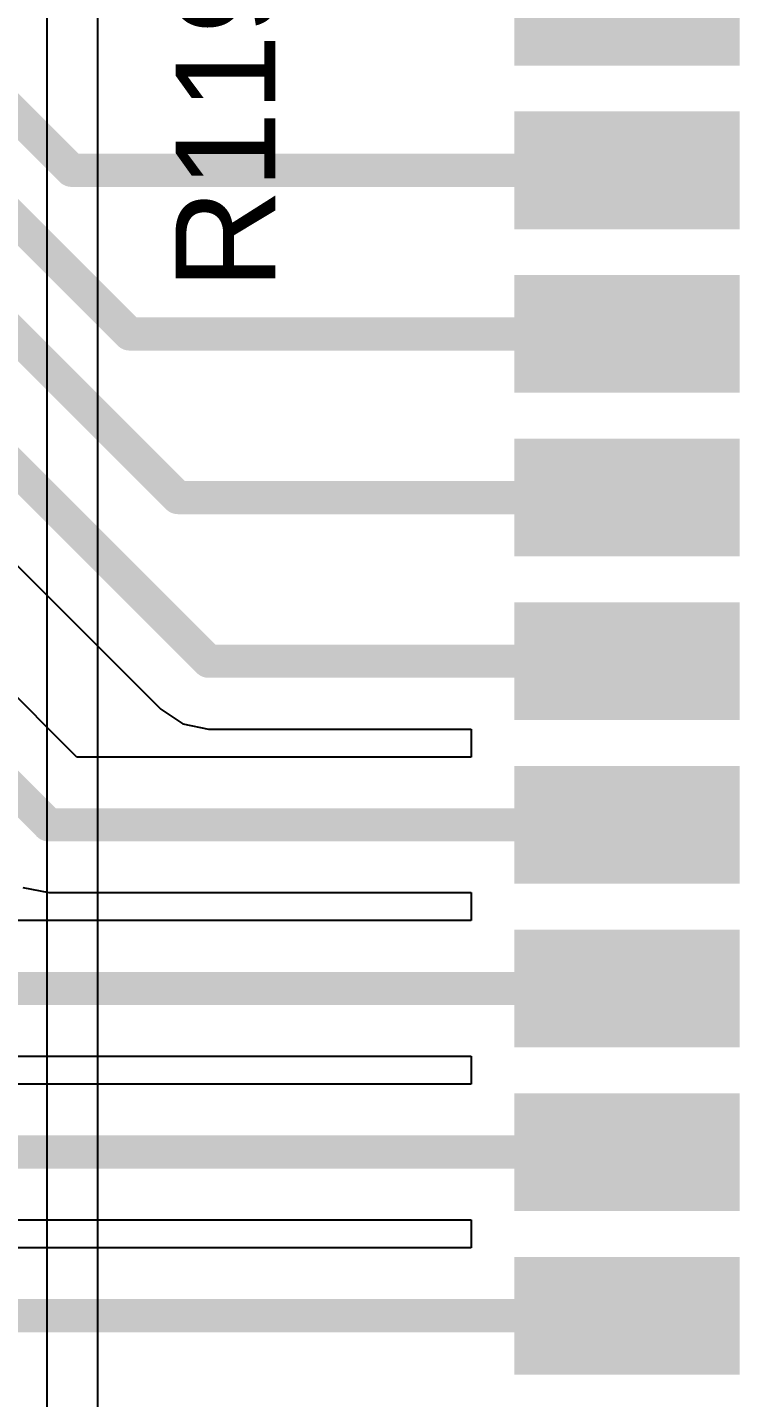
# Model space of a CAD drawing. Header units: inches. Extents: x -36 to 349, y -11 to 240.
# Drawn here: x 170.95 to 176.39, y 53.77 to 64.23 of the extents above; entities that cross this region are included whole.
import ezdxf

# ---------------------------------------------------------------- set-up
doc = ezdxf.new("R2010")
doc.units = ezdxf.units.IN
for name, color, linetype in [('Bottom Layer', 5, 'Continuous'), ('Top Layer', 1, 'Continuous'), ('Top Overlay', 2, 'Continuous'), ('Top Paste', 8, 'Continuous'), ('Top Solder', 216, 'Continuous')]:
    doc.layers.add(name, color=color, linetype=linetype)
doc.styles.add('Arial', font='', dxfattribs={"height": 0.2})
doc.styles.get('Arial').set_extended_font_data('Arial')

# ---------------------------------------------------------------- blocks, each defined once
blk = doc.blocks.new('HC_1_25_16PLT_333')
at = {"layer": 'Top Layer'}
for points in [[(-6.025, 2.19), (-5.225, 2.19), (-5.225, 0.57), (-6.025, 0.57)], [(-4.775, 2.19), (-3.975, 2.19), (-3.975, 0.57), (-4.775, 0.57)], [(-3.525, 2.19), (-2.725, 2.19), (-2.725, 0.57), (-3.525, 0.57)], [(-2.275, 2.19), (-1.475, 2.19), (-1.475, 0.57), (-2.275, 0.57)], [(-1.025, 2.19), (-0.225, 2.19), (-0.225, 0.57), (-1.025, 0.57)], [(0.225, 2.19), (1.025, 2.19), (1.025, 0.57), (0.225, 0.57)], [(1.475, 0.57), (1.475, 2.19), (2.275, 2.19), (2.275, 0.57)], [(2.725, 0.57), (2.725, 2.19), (3.525, 2.19), (3.525, 0.57)], [(3.975, 0.57), (3.975, 2.19), (4.775, 2.19), (4.775, 0.57)]]:
    blk.add_hatch(color=1, dxfattribs=at).paths.add_polyline_path(points)
at = {"layer": 'Top Paste'}
for points in [[(-6.025, 2.19), (-5.225, 2.19), (-5.225, 0.57), (-6.025, 0.57)], [(-4.775, 2.19), (-3.975, 2.19), (-3.975, 0.57), (-4.775, 0.57)], [(-3.525, 2.19), (-2.725, 2.19), (-2.725, 0.57), (-3.525, 0.57)], [(-2.275, 2.19), (-1.475, 2.19), (-1.475, 0.57), (-2.275, 0.57)], [(-1.025, 2.19), (-0.225, 2.19), (-0.225, 0.57), (-1.025, 0.57)], [(0.225, 2.19), (1.025, 2.19), (1.025, 0.57), (0.225, 0.57)], [(1.475, 0.57), (1.475, 2.19), (2.275, 2.19), (2.275, 0.57)], [(2.725, 0.57), (2.725, 2.19), (3.525, 2.19), (3.525, 0.57)], [(3.975, 0.57), (3.975, 2.19), (4.775, 2.19), (4.775, 0.57)]]:
    blk.add_hatch(color=8, dxfattribs=at).paths.add_polyline_path(points)
at = {"layer": 'Top Solder'}
for points in [[(-6.075, 2.24), (-5.175, 2.24), (-5.175, 0.52), (-6.075, 0.52)], [(-4.825, 2.24), (-3.925, 2.24), (-3.925, 0.52), (-4.825, 0.52)], [(-3.575, 2.24), (-2.675, 2.24), (-2.675, 0.52), (-3.575, 0.52)], [(-2.325, 2.24), (-1.425, 2.24), (-1.425, 0.52), (-2.325, 0.52)], [(-1.075, 2.24), (-0.175, 2.24), (-0.175, 0.52), (-1.075, 0.52)], [(0.175, 2.24), (1.075, 2.24), (1.075, 0.52), (0.175, 0.52)], [(1.425, 0.52), (1.425, 2.24), (2.325, 2.24), (2.325, 0.52)], [(2.675, 0.52), (2.675, 2.24), (3.575, 2.24), (3.575, 0.52)], [(3.925, 0.52), (3.925, 2.24), (4.825, 2.24), (4.825, 0.52)]]:
    blk.add_hatch(color=216, dxfattribs=at).paths.add_polyline_path(points)

msp = doc.modelspace()

# ---------------------------------------------------------------- linework, layer by layer
at = {"layer": 'Bottom Layer'}
for p, q in [((171.103, 126.612), (171.103, 50.013)), ((171.492, 50.013), (171.492, 126.612))]:
    msp.add_line(p, q, dxfattribs=at)
at = {"layer": 'Top Layer'}
for p, q in [((168.702, 62.295), (171.972, 59.026)), ((171.33, 58.66), (168.499, 61.492)), ((171.972, 59.026), (171.972, 59.026)), ((171.972, 59.026), (172.14, 58.913)), ((172.14, 58.913), (172.338, 58.874)), ((172.338, 58.874), (172.338, 58.874)), ((172.338, 58.874), (174.344, 58.874)), ((174.344, 58.874), (174.344, 58.66)), ((174.344, 58.66), (171.33, 58.66)), ((170.918, 57.663), (171.116, 57.624)), ((171.116, 57.624), (174.344, 57.624)), ((174.344, 57.624), (174.344, 57.41)), ((174.344, 57.41), (170.106, 57.41)), ((169.891, 56.374), (174.344, 56.374)), ((174.344, 56.374), (174.344, 56.16)), ((174.344, 56.16), (168.869, 56.16)), ((168.654, 55.124), (174.344, 55.124)), ((174.344, 55.124), (174.344, 54.91)), ((174.344, 54.91), (168.499, 54.91))]:
    msp.add_line(p, q, dxfattribs=at)
for points in [[(169.707, 64.726, 0.254, 0.254, 0), (171.291, 63.142, 0.254, 0.254, 0)], [(169.172, 64.453, 0.254, 0.254, 0), (171.733, 61.892, 0.254, 0.254, 0)], [(168.671, 64.075, 0.254, 0.254, 0), (172.104, 60.642, 0.254, 0.254, 0)], [(167.991, 63.739, 0.254, 0.254, 0), (172.338, 59.392, 0.254, 0.254, 0)], [(171.291, 63.142, 0.254, 0.254, 0), (175.534, 63.142, 0.254, 0.254, 0)], [(171.733, 61.892, 0.254, 0.254, 0), (175.534, 61.892, 0.254, 0.254, 0)], [(167.999, 61.259, 0.254, 0.254, 0), (171.116, 58.142, 0.254, 0.254, 0)], [(172.104, 60.642, 0.254, 0.254, 0), (175.535, 60.642, 0.254, 0.254, 0)], [(172.338, 59.392, 0.254, 0.254, 0), (175.535, 59.392, 0.254, 0.254, 0)], [(171.116, 58.142, 0.254, 0.254, 0), (175.535, 58.142, 0.254, 0.254, 0)], [(169.891, 56.892, 0.254, 0.254, 0), (175.535, 56.892, 0.254, 0.254, 0)], [(168.654, 55.642, 0.254, 0.254, 0), (175.535, 55.642, 0.254, 0.254, 0)], [(168.016, 54.392, 0.254, 0.254, 0), (175.535, 54.392, 0.254, 0.254, 0)]]:
    msp.add_lwpolyline(points, format="xyseb", dxfattribs=at)
for points in [[(171.227, 63.142, 0.127, 0.127, 1), (171.354, 63.142, 0.127, 0.127, 1)], [(171.227, 63.142, 0.127, 0.127, 1), (171.354, 63.142, 0.127, 0.127, 1)], [(175.471, 63.142, 0.127, 0.127, 1), (175.598, 63.142, 0.127, 0.127, 1)], [(171.67, 61.892, 0.127, 0.127, 1), (171.797, 61.892, 0.127, 0.127, 1)], [(171.67, 61.892, 0.127, 0.127, 1), (171.797, 61.892, 0.127, 0.127, 1)], [(175.471, 61.892, 0.127, 0.127, 1), (175.598, 61.892, 0.127, 0.127, 1)], [(172.04, 60.642, 0.127, 0.127, 1), (172.167, 60.642, 0.127, 0.127, 1)], [(172.04, 60.642, 0.127, 0.127, 1), (172.167, 60.642, 0.127, 0.127, 1)], [(175.471, 60.642, 0.127, 0.127, 1), (175.598, 60.642, 0.127, 0.127, 1)], [(172.274, 59.392, 0.127, 0.127, 1), (172.401, 59.392, 0.127, 0.127, 1)], [(172.274, 59.392, 0.127, 0.127, 1), (172.401, 59.392, 0.127, 0.127, 1)], [(175.471, 59.392, 0.127, 0.127, 1), (175.598, 59.392, 0.127, 0.127, 1)], [(171.052, 58.142, 0.127, 0.127, 1), (171.179, 58.142, 0.127, 0.127, 1)], [(171.052, 58.142, 0.127, 0.127, 1), (171.179, 58.142, 0.127, 0.127, 1)], [(175.471, 58.142, 0.127, 0.127, 1), (175.598, 58.142, 0.127, 0.127, 1)], [(175.471, 56.892, 0.127, 0.127, 1), (175.598, 56.892, 0.127, 0.127, 1)], [(175.471, 55.642, 0.127, 0.127, 1), (175.598, 55.642, 0.127, 0.127, 1)], [(175.471, 54.392, 0.127, 0.127, 1), (175.598, 54.392, 0.127, 0.127, 1)]]:
    msp.add_lwpolyline(points, format="xyseb", close=True, dxfattribs=at)

# ---------------------------------------------------------------- block references
at = {"rotation": 90}
msp.add_blockref('HC_1_25_16PLT_333', (176.914, 60.017), dxfattribs=at)

# ---------------------------------------------------------------- texts
at = {"layer": 'Top Overlay', "style": 'Arial'}
msp.add_text('R119', height=0.762, rotation=90, dxfattribs=at).set_placement((172.847, 62.23))

doc.saveas('drawing.dxf')
